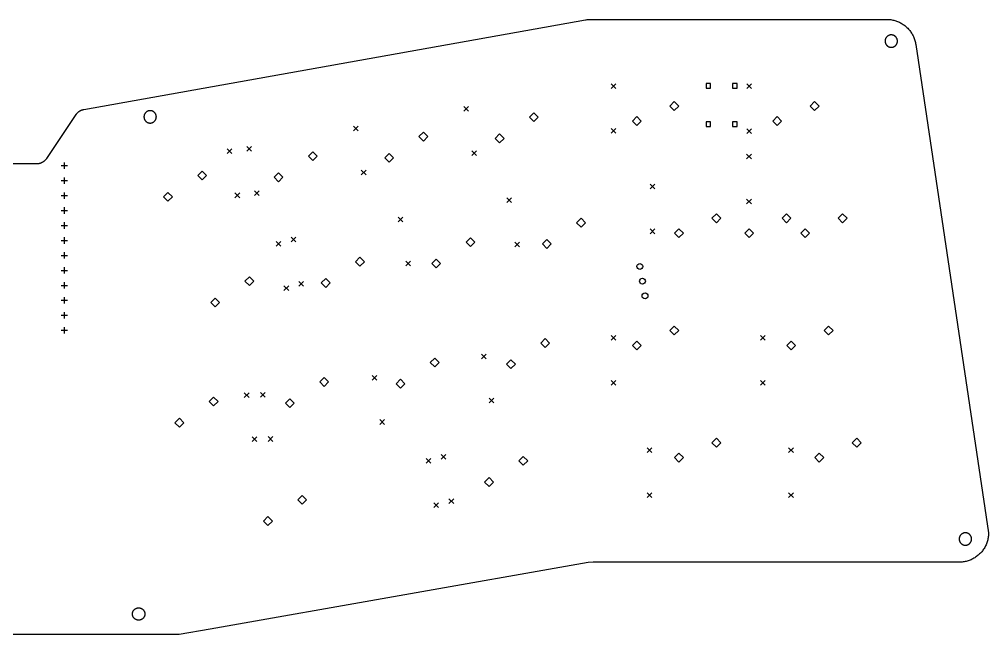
# Model space of a CAD drawing. Extents: x 52 to 383, y -191 to -68.
# Drawn here: x 219 to 383.4, y -172.4 to -67.9 of the extents above; entities that cross this region are included whole.
import ezdxf

# ---------------------------------------------------------------- set-up
doc = ezdxf.new("R2010")
doc.units = 0
doc.layers.add('BLACK', color=7, linetype='CONTINUOUS')

msp = doc.modelspace()

# ---------------------------------------------------------------- linework, layer by layer
at = {"layer": 'BLACK', "linetype": 'CONTINUOUS'}
for p, q in [((229.906, -83.2269), (315.016, -68.012)), ((315.016, -68.012), (315.161, -67.9886)), ((315.161, -67.9886), (315.306, -67.9695)), ((315.306, -67.9695), (315.451, -67.9545)), ((315.451, -67.9545), (315.597, -67.9438)), ((315.597, -67.9438), (315.743, -67.9374)), ((315.743, -67.9374), (315.889, -67.9353)), ((315.889, -67.9353), (366.14, -67.9353)), ((366.14, -67.9353), (366.313, -67.9383)), ((366.313, -67.9383), (366.486, -67.9474)), ((366.486, -67.9474), (366.659, -67.9624)), ((366.659, -67.9624), (366.832, -67.9834)), ((366.832, -67.9834), (367.003, -68.0104)), ((367.003, -68.0104), (367.173, -68.0433)), ((367.173, -68.0433), (367.342, -68.0821)), ((367.342, -68.0821), (367.51, -68.1267)), ((367.51, -68.1267), (367.676, -68.1771)), ((367.676, -68.1771), (367.84, -68.2333)), ((367.84, -68.2333), (368.002, -68.2951)), ((368.002, -68.2951), (368.162, -68.3625)), ((368.162, -68.3625), (368.32, -68.4354)), ((368.32, -68.4354), (368.474, -68.5138)), ((368.474, -68.5138), (368.626, -68.5974)), ((368.626, -68.5974), (368.775, -68.6863)), ((368.775, -68.6863), (368.921, -68.7803)), ((368.921, -68.7803), (369.064, -68.8793)), ((369.064, -68.8793), (369.203, -68.9832)), ((369.203, -68.9832), (369.338, -69.0918)), ((366.383, -70.7258), (366.353, -70.7453)), ((366.415, -70.7074), (366.383, -70.7258)), ((366.447, -70.6901), (366.415, -70.7074)), ((366.48, -70.674), (366.447, -70.6901)), ((366.513, -70.6589), (366.48, -70.674)), ((366.546, -70.645), (366.513, -70.6589)), ((366.581, -70.6324), (366.546, -70.645)), ((366.615, -70.6208), (366.581, -70.6324)), ((366.65, -70.6106), (366.615, -70.6208)), ((366.685, -70.6015), (366.65, -70.6106)), ((366.721, -70.5936), (366.685, -70.6015)), ((366.757, -70.587), (366.721, -70.5936)), ((366.793, -70.5817), (366.757, -70.587)), ((366.829, -70.5776), (366.793, -70.5817)), ((366.866, -70.5747), (366.829, -70.5776)), ((366.902, -70.5731), (366.866, -70.5747)), ((366.938, -70.5728), (366.902, -70.5731)), ((366.975, -70.5738), (366.938, -70.5728)), ((367.011, -70.576), (366.975, -70.5738)), ((367.047, -70.5795), (367.011, -70.576)), ((367.084, -70.5842), (367.047, -70.5795)), ((367.12, -70.5902), (367.084, -70.5842)), ((367.155, -70.5974), (367.12, -70.5902)), ((367.191, -70.6059), (367.155, -70.5974)), ((367.226, -70.6155), (367.191, -70.6059)), ((367.261, -70.6264), (367.226, -70.6155)), ((367.295, -70.6386), (367.261, -70.6264)), ((367.329, -70.6518), (367.295, -70.6386)), ((367.362, -70.6663), (367.329, -70.6518)), ((367.395, -70.6819), (367.362, -70.6663)), ((367.428, -70.6987), (367.395, -70.6819)), ((367.46, -70.7165), (367.428, -70.6987)), ((367.491, -70.7355), (367.46, -70.7165)), ((369.338, -69.0918), (369.469, -69.2051)), ((369.469, -69.2051), (369.597, -69.3229)), ((369.597, -69.3229), (369.72, -69.445)), ((369.72, -69.445), (369.839, -69.5713)), ((369.839, -69.5713), (369.953, -69.7017)), ((369.953, -69.7017), (370.063, -69.8359)), ((370.063, -69.8359), (370.169, -69.9739)), ((370.169, -69.9739), (370.269, -70.1155)), ((370.269, -70.1155), (370.364, -70.2604)), ((370.364, -70.2604), (370.454, -70.4086)), ((370.454, -70.4086), (370.539, -70.5598)), ((370.539, -70.5598), (370.619, -70.7139)), ((370.619, -70.7139), (370.694, -70.8706)), ((365.881, -71.5681), (365.879, -71.6046)), ((365.879, -71.6046), (365.879, -71.641)), ((365.879, -71.641), (365.881, -71.6774)), ((365.883, -71.5318), (365.881, -71.5681)), ((365.881, -71.6774), (365.883, -71.7138)), ((365.887, -71.4955), (365.883, -71.5318)), ((365.883, -71.7138), (365.887, -71.75)), ((365.892, -71.4594), (365.887, -71.4955)), ((365.887, -71.75), (365.892, -71.7861)), ((365.898, -71.4235), (365.892, -71.4594)), ((365.892, -71.7861), (365.898, -71.822)), ((365.906, -71.3879), (365.898, -71.4235)), ((365.898, -71.822), (365.906, -71.8577)), ((365.915, -71.3525), (365.906, -71.3879)), ((365.906, -71.8577), (365.915, -71.8931)), ((365.925, -71.3174), (365.915, -71.3525)), ((365.915, -71.8931), (365.925, -71.9281)), ((365.936, -71.2828), (365.925, -71.3174)), ((365.925, -71.9281), (365.936, -71.9628)), ((365.948, -71.2485), (365.936, -71.2828)), ((365.936, -71.9628), (365.948, -71.9971)), ((365.962, -71.2147), (365.948, -71.2485)), ((365.948, -71.9971), (365.962, -72.0309)), ((365.977, -71.1813), (365.962, -71.2147)), ((365.962, -72.0309), (365.977, -72.0642)), ((365.992, -71.1485), (365.977, -71.1813)), ((365.977, -72.0642), (365.992, -72.097)), ((366.01, -71.1163), (365.992, -71.1485)), ((365.992, -72.097), (366.01, -72.1293)), ((366.028, -71.0847), (366.01, -71.1163)), ((366.01, -72.1293), (366.028, -72.1609)), ((366.047, -71.0537), (366.028, -71.0847)), ((366.028, -72.1609), (366.047, -72.1918)), ((366.067, -71.0234), (366.047, -71.0537)), ((366.047, -72.1918), (366.067, -72.2221)), ((366.088, -70.9939), (366.067, -71.0234)), ((366.067, -72.2221), (366.088, -72.2517)), ((366.111, -70.9651), (366.088, -70.9939)), ((366.088, -72.2517), (366.111, -72.2805)), ((366.134, -70.9371), (366.111, -70.9651)), ((366.111, -72.2805), (366.134, -72.3085)), ((366.158, -70.9099), (366.134, -70.9371)), ((366.134, -72.3085), (366.158, -72.3357)), ((366.184, -70.8835), (366.158, -70.9099)), ((366.158, -72.3357), (366.184, -72.362)), ((366.21, -70.8581), (366.184, -70.8835)), ((366.184, -72.362), (366.21, -72.3875)), ((366.237, -70.8336), (366.21, -70.8581)), ((366.264, -70.81), (366.237, -70.8336)), ((366.293, -70.7875), (366.264, -70.81)), ((366.322, -70.7659), (366.293, -70.7875)), ((366.353, -70.7453), (366.322, -70.7659)), ((367.521, -70.7555), (367.491, -70.7355)), ((367.551, -70.7765), (367.521, -70.7555)), ((367.58, -70.7986), (367.551, -70.7765)), ((367.608, -70.8217), (367.58, -70.7986)), ((367.635, -70.8457), (367.608, -70.8217)), ((367.662, -70.8707), (367.635, -70.8457)), ((367.688, -70.8966), (367.662, -70.8707)), ((367.662, -72.3748), (367.688, -72.349)), ((367.712, -70.9234), (367.688, -70.8966)), ((367.688, -72.349), (367.712, -72.3222)), ((367.736, -70.951), (367.712, -70.9234)), ((367.712, -72.3222), (367.736, -72.2946)), ((367.759, -70.9794), (367.736, -70.951)), ((367.736, -72.2946), (367.759, -72.2662)), ((367.781, -71.0086), (367.759, -70.9794)), ((367.759, -72.2662), (367.781, -72.237)), ((367.802, -71.0385), (367.781, -71.0086)), ((367.781, -72.237), (367.802, -72.2071)), ((367.821, -71.0691), (367.802, -71.0385)), ((367.802, -72.2071), (367.821, -72.1764)), ((367.84, -71.1004), (367.821, -71.0691)), ((367.821, -72.1764), (367.84, -72.1451)), ((367.858, -71.1323), (367.84, -71.1004)), ((367.84, -72.1451), (367.858, -72.1132)), ((367.874, -71.1649), (367.858, -71.1323)), ((367.858, -72.1132), (367.874, -72.0807)), ((367.889, -71.1979), (367.874, -71.1649)), ((367.874, -72.0807), (367.889, -72.0476)), ((367.904, -71.2315), (367.889, -71.1979)), ((367.889, -72.0476), (367.904, -72.0141)), ((367.917, -71.2656), (367.904, -71.2315)), ((367.904, -72.0141), (367.917, -71.98)), ((367.928, -71.3), (367.917, -71.2656)), ((367.917, -71.98), (367.928, -71.9455)), ((367.939, -71.3349), (367.928, -71.3)), ((367.928, -71.9455), (367.939, -71.9106)), ((367.948, -71.3701), (367.939, -71.3349)), ((367.939, -71.9106), (367.948, -71.8754)), ((367.957, -71.4057), (367.948, -71.3701)), ((367.948, -71.8754), (367.957, -71.8399)), ((367.964, -71.4414), (367.957, -71.4057)), ((367.957, -71.8399), (367.964, -71.8041)), ((367.969, -71.4775), (367.964, -71.4414)), ((367.964, -71.8041), (367.969, -71.7681)), ((367.974, -71.5136), (367.969, -71.4775)), ((367.969, -71.7681), (367.974, -71.7319)), ((367.977, -71.5499), (367.974, -71.5136)), ((367.974, -71.7319), (367.977, -71.6956)), ((367.979, -71.5863), (367.977, -71.5499)), ((367.977, -71.6956), (367.979, -71.6592)), ((367.979, -71.6228), (367.979, -71.5863)), ((367.979, -71.6592), (367.979, -71.6228)), ((370.694, -70.8706), (370.762, -71.0299)), ((370.762, -71.0299), (370.826, -71.1914)), ((370.826, -71.1914), (370.883, -71.355)), ((370.883, -71.355), (370.935, -71.5206)), ((370.935, -71.5206), (370.982, -71.6878)), ((370.982, -71.6878), (371.022, -71.8566)), ((371.022, -71.8566), (371.056, -72.0266)), ((371.056, -72.0266), (371.085, -72.1977)), ((371.085, -72.1977), (383.449, -155.093)), ((366.21, -72.3875), (366.237, -72.412)), ((366.237, -72.412), (366.264, -72.4355)), ((366.264, -72.4355), (366.293, -72.4581)), ((366.293, -72.4581), (366.322, -72.4797)), ((366.322, -72.4797), (366.353, -72.5002)), ((366.353, -72.5002), (366.383, -72.5197)), ((366.383, -72.5197), (366.415, -72.5381)), ((366.415, -72.5381), (366.447, -72.5554)), ((366.447, -72.5554), (366.48, -72.5716)), ((366.48, -72.5716), (366.513, -72.5866)), ((366.513, -72.5866), (366.546, -72.6005)), ((366.546, -72.6005), (366.581, -72.6132)), ((366.581, -72.6132), (366.615, -72.6247)), ((366.615, -72.6247), (366.65, -72.635)), ((366.65, -72.635), (366.685, -72.6441)), ((366.685, -72.6441), (366.721, -72.6519)), ((366.721, -72.6519), (366.757, -72.6585)), ((366.757, -72.6585), (366.793, -72.6639)), ((366.793, -72.6639), (366.829, -72.668)), ((366.829, -72.668), (366.866, -72.6708)), ((366.866, -72.6708), (366.902, -72.6724)), ((366.902, -72.6724), (366.938, -72.6727)), ((366.938, -72.6727), (366.975, -72.6718)), ((366.975, -72.6718), (367.011, -72.6696)), ((367.011, -72.6696), (367.047, -72.6661)), ((367.047, -72.6661), (367.084, -72.6614)), ((367.084, -72.6614), (367.12, -72.6554)), ((367.12, -72.6554), (367.155, -72.6482)), ((367.155, -72.6482), (367.191, -72.6397)), ((367.191, -72.6397), (367.226, -72.63)), ((367.226, -72.63), (367.261, -72.6191)), ((367.261, -72.6191), (367.295, -72.607)), ((367.295, -72.607), (367.329, -72.5937)), ((367.329, -72.5937), (367.362, -72.5793)), ((367.362, -72.5793), (367.395, -72.5637)), ((367.395, -72.5637), (367.428, -72.5469)), ((367.428, -72.5469), (367.46, -72.5291)), ((367.46, -72.5291), (367.491, -72.5101)), ((367.491, -72.5101), (367.521, -72.4901)), ((367.521, -72.4901), (367.551, -72.469)), ((367.551, -72.469), (367.58, -72.4469)), ((367.58, -72.4469), (367.608, -72.4239)), ((367.608, -72.4239), (367.635, -72.3998)), ((367.635, -72.3998), (367.662, -72.3748)), ((319.4, -78.86), (320.2, -79.66)), ((320.2, -78.86), (319.4, -79.66)), ((336.269, -78.8411), (335.491, -78.8411)), ((335.491, -78.8411), (335.491, -79.6189)), ((336.269, -79.6189), (336.269, -78.8411)), ((340.769, -78.8411), (339.991, -78.8411)), ((339.991, -78.8411), (339.991, -79.6189)), ((340.769, -79.6189), (340.769, -78.8411)), ((342.4, -78.88), (343.2, -79.68)), ((343.2, -78.88), (342.4, -79.68)), ((335.491, -79.6189), (336.269, -79.6189)), ((339.991, -79.6189), (340.769, -79.6189)), ((330.106, -81.9), (329.356, -82.65)), ((330.856, -82.65), (330.106, -81.9)), ((353.919, -81.9), (353.169, -82.65)), ((354.669, -82.65), (353.919, -81.9)), ((228.717, -83.9214), (228.76, -83.8706)), ((228.76, -83.8706), (228.805, -83.8211)), ((228.805, -83.8211), (228.852, -83.7733)), ((228.852, -83.7733), (228.901, -83.727)), ((228.901, -83.727), (228.951, -83.6824)), ((228.951, -83.6824), (229.002, -83.6395)), ((229.002, -83.6395), (229.055, -83.5983)), ((229.055, -83.5983), (229.109, -83.5589)), ((229.109, -83.5589), (229.164, -83.5213)), ((229.164, -83.5213), (229.221, -83.4856)), ((229.221, -83.4856), (229.279, -83.4519)), ((229.279, -83.4519), (229.338, -83.4201)), ((229.338, -83.4201), (229.398, -83.3902)), ((229.398, -83.3902), (229.459, -83.3625)), ((229.459, -83.3625), (229.52, -83.3367)), ((229.52, -83.3367), (229.583, -83.3131)), ((229.583, -83.3131), (229.646, -83.2915)), ((229.646, -83.2915), (229.711, -83.2721)), ((229.711, -83.2721), (229.775, -83.2548)), ((229.775, -83.2548), (229.841, -83.2398)), ((229.841, -83.2398), (229.906, -83.2269)), ((240.322, -83.8572), (240.3, -83.8868)), ((240.344, -83.8284), (240.322, -83.8572)), ((240.367, -83.8004), (240.344, -83.8284)), ((240.392, -83.7732), (240.367, -83.8004)), ((240.417, -83.7469), (240.392, -83.7732)), ((240.443, -83.7215), (240.417, -83.7469)), ((240.47, -83.697), (240.443, -83.7215)), ((240.498, -83.6734), (240.47, -83.697)), ((240.526, -83.6508), (240.498, -83.6734)), ((240.556, -83.6292), (240.526, -83.6508)), ((240.586, -83.6087), (240.556, -83.6292)), ((240.617, -83.5892), (240.586, -83.6087)), ((240.648, -83.5708), (240.617, -83.5892)), ((240.68, -83.5535), (240.648, -83.5708)), ((240.713, -83.5373), (240.68, -83.5535)), ((240.746, -83.5223), (240.713, -83.5373)), ((240.78, -83.5084), (240.746, -83.5223)), ((240.814, -83.4957), (240.78, -83.5084)), ((240.848, -83.4842), (240.814, -83.4957)), ((240.883, -83.4739), (240.848, -83.4842)), ((240.919, -83.4648), (240.883, -83.4739)), ((240.954, -83.457), (240.919, -83.4648)), ((240.99, -83.4504), (240.954, -83.457)), ((241.026, -83.445), (240.99, -83.4504)), ((241.062, -83.4409), (241.026, -83.445)), ((241.099, -83.4381), (241.062, -83.4409)), ((241.135, -83.4365), (241.099, -83.4381)), ((241.172, -83.4362), (241.135, -83.4365)), ((241.208, -83.4371), (241.172, -83.4362)), ((241.244, -83.4393), (241.208, -83.4371)), ((241.281, -83.4428), (241.244, -83.4393)), ((241.317, -83.4475), (241.281, -83.4428)), ((241.353, -83.4535), (241.317, -83.4475)), ((241.388, -83.4608), (241.353, -83.4535)), ((241.424, -83.4692), (241.388, -83.4608)), ((241.459, -83.4789), (241.424, -83.4692)), ((241.494, -83.4898), (241.459, -83.4789)), ((241.528, -83.5019), (241.494, -83.4898)), ((241.562, -83.5152), (241.528, -83.5019)), ((241.596, -83.5297), (241.562, -83.5152)), ((241.629, -83.5453), (241.596, -83.5297)), ((241.661, -83.562), (241.629, -83.5453)), ((241.693, -83.5799), (241.661, -83.562)), ((241.724, -83.5988), (241.693, -83.5799)), ((241.754, -83.6188), (241.724, -83.5988)), ((241.784, -83.6399), (241.754, -83.6188)), ((241.813, -83.662), (241.784, -83.6399)), ((241.841, -83.6851), (241.813, -83.662)), ((241.869, -83.7091), (241.841, -83.6851)), ((241.895, -83.7341), (241.869, -83.7091)), ((241.921, -83.76), (241.895, -83.7341)), ((241.946, -83.7867), (241.921, -83.76)), ((241.969, -83.8143), (241.946, -83.7867)), ((241.992, -83.8427), (241.969, -83.8143)), ((242.014, -83.8719), (241.992, -83.8427)), ((242.035, -83.9018), (242.014, -83.8719)), ((294.411, -82.7305), (295.211, -83.5305)), ((295.211, -82.7305), (294.411, -83.5305)), ((306.283, -83.7787), (305.533, -84.5287)), ((307.033, -84.5287), (306.283, -83.7787)), ((329.356, -82.65), (330.106, -83.4)), ((330.106, -83.4), (330.856, -82.65)), ((353.169, -82.65), (353.919, -83.4)), ((353.919, -83.4), (354.669, -82.65)), ((223.604, -91.5345), (228.597, -84.0825)), ((228.597, -84.0825), (228.635, -84.0275)), ((228.635, -84.0275), (228.675, -83.9738)), ((228.675, -83.9738), (228.717, -83.9214)), ((240.114, -84.4315), (240.113, -84.4679)), ((240.113, -84.4679), (240.113, -84.5044)), ((240.113, -84.5044), (240.114, -84.5408)), ((240.116, -84.3951), (240.114, -84.4315)), ((240.114, -84.5408), (240.116, -84.5772)), ((240.12, -84.3589), (240.116, -84.3951)), ((240.116, -84.5772), (240.12, -84.6134)), ((240.125, -84.3228), (240.12, -84.3589)), ((240.12, -84.6134), (240.125, -84.6495)), ((240.131, -84.2869), (240.125, -84.3228)), ((240.125, -84.6495), (240.131, -84.6854)), ((240.139, -84.2512), (240.131, -84.2869)), ((240.131, -84.6854), (240.139, -84.7211)), ((240.148, -84.2158), (240.139, -84.2512)), ((240.139, -84.7211), (240.148, -84.7564)), ((240.158, -84.1808), (240.148, -84.2158)), ((240.148, -84.7564), (240.158, -84.7915)), ((240.169, -84.1461), (240.158, -84.1808)), ((240.158, -84.7915), (240.169, -84.8262)), ((240.181, -84.1118), (240.169, -84.1461)), ((240.169, -84.8262), (240.181, -84.8604)), ((240.195, -84.078), (240.181, -84.1118)), ((240.181, -84.8604), (240.195, -84.8943)), ((240.21, -84.0447), (240.195, -84.078)), ((240.195, -84.8943), (240.21, -84.9276)), ((240.226, -84.0119), (240.21, -84.0447)), ((240.21, -84.9276), (240.226, -84.9604)), ((240.243, -83.9797), (240.226, -84.0119)), ((240.226, -84.9604), (240.243, -84.9926)), ((240.261, -83.948), (240.243, -83.9797)), ((240.243, -84.9926), (240.261, -85.0242)), ((240.28, -83.9171), (240.261, -83.948)), ((240.261, -85.0242), (240.28, -85.0552)), ((240.3, -83.8868), (240.28, -83.9171)), ((240.28, -85.0552), (240.3, -85.0855)), ((240.3, -85.0855), (240.322, -85.1151)), ((240.322, -85.1151), (240.344, -85.1439)), ((240.344, -85.1439), (240.367, -85.1719)), ((240.367, -85.1719), (240.392, -85.199)), ((240.392, -85.199), (240.417, -85.2254)), ((240.417, -85.2254), (240.443, -85.2508)), ((240.443, -85.2508), (240.47, -85.2753)), ((240.47, -85.2753), (240.498, -85.2989)), ((240.498, -85.2989), (240.526, -85.3215)), ((240.526, -85.3215), (240.556, -85.343)), ((240.556, -85.343), (240.586, -85.3636)), ((240.586, -85.3636), (240.617, -85.3831)), ((240.617, -85.3831), (240.648, -85.4015)), ((240.648, -85.4015), (240.68, -85.4188)), ((240.68, -85.4188), (240.713, -85.435)), ((240.713, -85.435), (240.746, -85.45)), ((240.746, -85.45), (240.78, -85.4639)), ((240.78, -85.4639), (240.814, -85.4766)), ((240.814, -85.4766), (240.848, -85.4881)), ((240.848, -85.4881), (240.883, -85.4984)), ((240.883, -85.4984), (240.919, -85.5074)), ((240.919, -85.5074), (240.954, -85.5153)), ((240.954, -85.5153), (240.99, -85.5219)), ((240.99, -85.5219), (241.026, -85.5273)), ((241.026, -85.5273), (241.062, -85.5314)), ((241.281, -85.5295), (241.317, -85.5247)), ((241.317, -85.5247), (241.353, -85.5188)), ((241.353, -85.5188), (241.388, -85.5115)), ((241.388, -85.5115), (241.424, -85.5031)), ((241.424, -85.5031), (241.459, -85.4934)), ((241.459, -85.4934), (241.494, -85.4825)), ((241.494, -85.4825), (241.528, -85.4704)), ((241.528, -85.4704), (241.562, -85.4571)), ((241.562, -85.4571), (241.596, -85.4426)), ((241.596, -85.4426), (241.629, -85.427)), ((241.629, -85.427), (241.661, -85.4103)), ((241.661, -85.4103), (241.693, -85.3924)), ((241.693, -85.3924), (241.724, -85.3735)), ((241.724, -85.3735), (241.754, -85.3534)), ((241.754, -85.3534), (241.784, -85.3324)), ((241.784, -85.3324), (241.813, -85.3103)), ((241.813, -85.3103), (241.841, -85.2872)), ((241.841, -85.2872), (241.869, -85.2632)), ((241.869, -85.2632), (241.895, -85.2382)), ((241.895, -85.2382), (241.921, -85.2123)), ((241.921, -85.2123), (241.946, -85.1856)), ((241.946, -85.1856), (241.969, -85.158)), ((241.969, -85.158), (241.992, -85.1295)), ((241.992, -85.1295), (242.014, -85.1004)), ((242.014, -85.1004), (242.035, -85.0704)), ((242.055, -83.9325), (242.035, -83.9018)), ((242.035, -85.0704), (242.055, -85.0398)), ((242.073, -83.9638), (242.055, -83.9325)), ((242.055, -85.0398), (242.073, -85.0085)), ((242.091, -83.9957), (242.073, -83.9638)), ((242.073, -85.0085), (242.091, -84.9766)), ((242.107, -84.0282), (242.091, -83.9957)), ((242.091, -84.9766), (242.107, -84.9441)), ((242.123, -84.0613), (242.107, -84.0282)), ((242.107, -84.9441), (242.123, -84.911)), ((242.137, -84.0949), (242.123, -84.0613)), ((242.123, -84.911), (242.137, -84.8774)), ((242.15, -84.1289), (242.137, -84.0949)), ((242.137, -84.8774), (242.15, -84.8434)), ((242.162, -84.1634), (242.15, -84.1289)), ((242.15, -84.8434), (242.162, -84.8089)), ((242.172, -84.1983), (242.162, -84.1634)), ((242.162, -84.8089), (242.172, -84.774)), ((242.182, -84.2335), (242.172, -84.1983)), ((242.172, -84.774), (242.182, -84.7388)), ((242.19, -84.269), (242.182, -84.2335)), ((242.182, -84.7388), (242.19, -84.7033)), ((242.197, -84.3048), (242.19, -84.269)), ((242.19, -84.7033), (242.197, -84.6675)), ((242.202, -84.3408), (242.197, -84.3048)), ((242.197, -84.6675), (242.202, -84.6315)), ((242.207, -84.377), (242.202, -84.3408)), ((242.202, -84.6315), (242.207, -84.5953)), ((242.21, -84.4133), (242.207, -84.377)), ((242.207, -84.5953), (242.21, -84.559)), ((242.212, -84.4497), (242.21, -84.4133)), ((242.21, -84.559), (242.212, -84.5226)), ((242.212, -84.4861), (242.212, -84.4497)), ((242.212, -84.5226), (242.212, -84.4861)), ((305.533, -84.5287), (306.283, -85.2787)), ((306.283, -85.2787), (307.033, -84.5287)), ((323.756, -84.44), (323.006, -85.19)), ((323.006, -85.19), (323.756, -85.94)), ((324.506, -85.19), (323.756, -84.44)), ((323.756, -85.94), (324.506, -85.19)), ((336.269, -85.3411), (335.491, -85.3411)), ((335.491, -85.3411), (335.491, -86.1189)), ((336.269, -86.1189), (336.269, -85.3411)), ((340.769, -85.3411), (339.991, -85.3411)), ((339.991, -85.3411), (339.991, -86.1189)), ((340.769, -86.1189), (340.769, -85.3411)), ((347.569, -84.44), (346.819, -85.19)), ((346.819, -85.19), (347.569, -85.94)), ((348.319, -85.19), (347.569, -84.44)), ((347.569, -85.94), (348.319, -85.19)), ((241.062, -85.5314), (241.099, -85.5342)), ((241.099, -85.5342), (241.135, -85.5358)), ((241.135, -85.5358), (241.172, -85.5361)), ((241.172, -85.5361), (241.208, -85.5352)), ((241.208, -85.5352), (241.244, -85.5329)), ((241.244, -85.5329), (241.281, -85.5295)), ((275.668, -86.0379), (276.468, -86.8379)), ((276.468, -86.0379), (275.668, -86.8379)), ((287.522, -87.0867), (286.772, -87.8367)), ((288.272, -87.8367), (287.522, -87.0867)), ((319.4, -86.48), (320.2, -87.28)), ((320.2, -86.48), (319.4, -87.28)), ((335.491, -86.1189), (336.269, -86.1189)), ((339.991, -86.1189), (340.769, -86.1189)), ((342.4, -86.5), (343.2, -87.3)), ((343.2, -86.5), (342.4, -87.3)), ((286.772, -87.8367), (287.522, -88.5867)), ((287.522, -88.5867), (288.272, -87.8367)), ((300.471, -87.3828), (299.721, -88.1328)), ((299.721, -88.1328), (300.471, -88.8828)), ((301.221, -88.1328), (300.471, -87.3828)), ((300.471, -88.8828), (301.221, -88.1328)), ((254.23, -89.9), (255.03, -90.7)), ((255.03, -89.9), (254.23, -90.7)), ((257.54, -89.53), (258.34, -90.33)), ((258.34, -89.53), (257.54, -90.33)), ((268.762, -90.3947), (268.012, -91.1447)), ((269.512, -91.1447), (268.762, -90.3947)), ((295.735, -90.2347), (296.535, -91.0347)), ((296.535, -90.2347), (295.735, -91.0347)), ((222.972, -92.1357), (223.03, -92.0999)), ((223.03, -92.0999), (223.086, -92.0622)), ((223.086, -92.0622), (223.141, -92.0226)), ((223.141, -92.0226), (223.194, -91.9812)), ((223.194, -91.9812), (223.246, -91.938)), ((223.246, -91.938), (223.297, -91.893)), ((223.297, -91.893), (223.346, -91.8464)), ((223.346, -91.8464), (223.393, -91.7982)), ((223.393, -91.7982), (223.439, -91.7483)), ((223.439, -91.7483), (223.483, -91.697)), ((223.483, -91.697), (223.525, -91.6442)), ((223.525, -91.6442), (223.565, -91.59)), ((223.565, -91.59), (223.604, -91.5345)), ((268.012, -91.1447), (268.762, -91.8947)), ((268.762, -91.8947), (269.512, -91.1447)), ((281.71, -90.6908), (280.96, -91.4408)), ((280.96, -91.4408), (281.71, -92.1908)), ((282.46, -91.4408), (281.71, -90.6908)), ((281.71, -92.1908), (282.46, -91.4408)), ((342.39, -90.83), (343.19, -91.63)), ((343.19, -90.83), (342.39, -91.63)), ((215.998, -92.4213), (221.942, -92.4213)), ((221.942, -92.4213), (222.01, -92.4201)), ((222.01, -92.4201), (222.077, -92.4167)), ((222.077, -92.4167), (222.145, -92.411)), ((222.145, -92.411), (222.212, -92.403)), ((222.212, -92.403), (222.279, -92.3927)), ((222.279, -92.3927), (222.345, -92.3802)), ((222.345, -92.3802), (222.411, -92.3655)), ((222.411, -92.3655), (222.477, -92.3485)), ((222.477, -92.3485), (222.542, -92.3294)), ((222.542, -92.3294), (222.606, -92.308)), ((222.606, -92.308), (222.669, -92.2845)), ((222.669, -92.2845), (222.732, -92.2589)), ((222.732, -92.2589), (222.793, -92.2312)), ((222.793, -92.2312), (222.854, -92.2014)), ((222.854, -92.2014), (222.914, -92.1695)), ((222.914, -92.1695), (222.972, -92.1357)), ((226.044, -92.7707), (227.136, -92.7707)), ((226.59, -92.2246), (226.59, -93.3168)), ((250.001, -93.7027), (249.251, -94.4527)), ((250.751, -94.4527), (250.001, -93.7027)), ((276.992, -93.5421), (277.792, -94.3421)), ((277.792, -93.5421), (276.992, -94.3421)), ((226.044, -95.3107), (227.136, -95.3107)), ((226.59, -94.7646), (226.59, -95.8568)), ((249.251, -94.4527), (250.001, -95.2027)), ((250.001, -95.2027), (250.751, -94.4527)), ((262.949, -93.9988), (262.199, -94.7488)), ((262.199, -94.7488), (262.949, -95.4988)), ((263.699, -94.7488), (262.949, -93.9988)), ((262.949, -95.4988), (263.699, -94.7488)), ((258.863, -97.0342), (259.663, -97.8342)), ((259.663, -97.0342), (258.863, -97.8342)), ((326, -95.9), (326.8, -96.7)), ((326.8, -95.9), (326, -96.7)), ((226.044, -97.8507), (227.136, -97.8507)), ((226.59, -97.3046), (226.59, -98.3968)), ((244.189, -97.3068), (243.439, -98.0568)), ((243.439, -98.0568), (244.189, -98.8068)), ((244.939, -98.0568), (244.189, -97.3068)), ((244.189, -98.8068), (244.939, -98.0568)), ((255.553, -97.4042), (256.353, -98.2042)), ((256.353, -97.4042), (255.553, -98.2042)), ((301.71, -98.24), (302.51, -99.04)), ((302.51, -98.24), (301.71, -99.04)), ((342.39, -98.45), (343.19, -99.25)), ((343.19, -98.45), (342.39, -99.25)), ((226.59, -99.8446), (226.59, -100.937)), ((226.044, -100.391), (227.136, -100.391)), ((283.24, -101.5), (284.04, -102.3)), ((284.04, -101.5), (283.24, -102.3)), ((314.281, -101.712), (313.531, -102.462)), ((315.031, -102.462), (314.281, -101.712)), ((337.25, -100.95), (336.5, -101.7)), ((336.5, -101.7), (337.25, -102.45)), ((338, -101.7), (337.25, -100.95)), ((337.25, -102.45), (338, -101.7)), ((349.156, -100.95), (348.406, -101.7)), ((348.406, -101.7), (349.156, -102.45)), ((349.906, -101.7), (349.156, -100.95)), ((349.156, -102.45), (349.906, -101.7)), ((358.681, -100.95), (357.931, -101.7)), ((357.931, -101.7), (358.681, -102.45)), ((359.431, -101.7), (358.681, -100.95)), ((358.681, -102.45), (359.431, -101.7)), ((226.044, -102.931), (227.136, -102.931)), ((226.59, -102.385), (226.59, -103.477)), ((313.531, -102.462), (314.281, -103.212)), ((314.281, -103.212), (315.031, -102.462)), ((326, -103.52), (326.8, -104.32)), ((326.8, -103.52), (326, -104.32)), ((330.9, -103.49), (330.15, -104.24)), ((331.65, -104.24), (330.9, -103.49)), ((342.806, -103.49), (342.056, -104.24)), ((343.556, -104.24), (342.806, -103.49)), ((352.331, -103.49), (351.581, -104.24)), ((353.081, -104.24), (352.331, -103.49)), ((226.59, -104.925), (226.59, -106.017)), ((265.08, -104.93), (265.88, -105.73)), ((265.88, -104.93), (265.08, -105.73)), ((295.521, -105.02), (294.771, -105.77)), ((296.271, -105.77), (295.521, -105.02)), ((330.15, -104.24), (330.9, -104.99)), ((330.9, -104.99), (331.65, -104.24)), ((342.056, -104.24), (342.806, -104.99)), ((342.806, -104.99), (343.556, -104.24)), ((351.581, -104.24), (352.331, -104.99)), ((352.331, -104.99), (353.081, -104.24)), ((226.044, -105.471), (227.136, -105.471)), ((262.55, -105.65), (263.35, -106.45)), ((263.35, -105.65), (262.55, -106.45)), ((294.771, -105.77), (295.521, -106.52)), ((295.521, -106.52), (296.271, -105.77)), ((303.033, -105.744), (303.833, -106.544)), ((303.833, -105.744), (303.033, -106.544)), ((308.469, -105.316), (307.719, -106.066)), ((307.719, -106.066), (308.469, -106.816)), ((309.219, -106.066), (308.469, -105.316)), ((308.469, -106.816), (309.219, -106.066)), ((226.044, -108.011), (227.136, -108.011)), ((226.59, -107.465), (226.59, -108.557)), ((276.76, -108.328), (276.01, -109.078)), ((277.51, -109.078), (276.76, -108.328)), ((226.59, -110.005), (226.59, -111.097)), ((276.01, -109.078), (276.76, -109.828)), ((276.76, -109.828), (277.51, -109.078)), ((284.563, -109.004), (285.363, -109.804)), ((285.363, -109.004), (284.563, -109.804)), ((289.708, -108.624), (288.958, -109.374)), ((288.958, -109.374), (289.708, -110.124)), ((290.458, -109.374), (289.708, -108.624)), ((289.708, -110.124), (290.458, -109.374)), ((226.044, -110.551), (227.136, -110.551)), ((257.999, -111.636), (257.249, -112.386)), ((258.749, -112.386), (257.999, -111.636)), ((226.044, -113.091), (227.136, -113.091)), ((226.59, -112.545), (226.59, -113.637)), ((257.249, -112.386), (257.999, -113.136)), ((257.999, -113.136), (258.749, -112.386)), ((263.873, -113.154), (264.673, -113.954)), ((264.673, -113.154), (263.873, -113.954)), ((266.403, -112.434), (267.203, -113.234)), ((267.203, -112.434), (266.403, -113.234)), ((270.947, -111.932), (270.197, -112.682)), ((270.197, -112.682), (270.947, -113.432)), ((271.697, -112.682), (270.947, -111.932)), ((270.947, -113.432), (271.697, -112.682)), ((226.59, -115.085), (226.59, -116.177)), ((226.044, -115.631), (227.136, -115.631)), ((252.187, -115.24), (251.437, -115.99)), ((251.437, -115.99), (252.187, -116.74)), ((252.937, -115.99), (252.187, -115.24)), ((252.187, -116.74), (252.937, -115.99)), ((226.044, -118.171), (227.136, -118.171)), ((226.59, -117.625), (226.59, -118.717)), ((330.106, -120), (329.356, -120.75)), ((330.856, -120.75), (330.106, -120)), ((356.3, -120), (355.55, -120.75)), ((357.05, -120.75), (356.3, -120)), ((226.044, -120.711), (227.136, -120.711)), ((226.59, -120.165), (226.59, -121.257)), ((319.38, -121.62), (320.18, -122.42)), ((320.18, -121.62), (319.38, -122.42)), ((329.356, -120.75), (330.106, -121.5)), ((330.106, -121.5), (330.856, -120.75)), ((344.72, -121.62), (345.52, -122.42)), ((345.52, -121.62), (344.72, -122.42)), ((355.55, -120.75), (356.3, -121.5)), ((356.3, -121.5), (357.05, -120.75)), ((308.209, -122.127), (307.459, -122.877)), ((307.459, -122.877), (308.209, -123.627)), ((308.959, -122.877), (308.209, -122.127)), ((308.209, -123.627), (308.959, -122.877)), ((323.756, -122.54), (323.006, -123.29)), ((323.006, -123.29), (323.756, -124.04)), ((324.506, -123.29), (323.756, -122.54)), ((323.756, -124.04), (324.506, -123.29)), ((349.95, -122.54), (349.2, -123.29)), ((349.2, -123.29), (349.95, -124.04)), ((350.7, -123.29), (349.95, -122.54)), ((349.95, -124.04), (350.7, -123.29)), ((297.368, -124.758), (298.168, -125.558)), ((298.168, -124.758), (297.368, -125.558)), ((289.448, -125.435), (288.698, -126.185)), ((288.698, -126.185), (289.448, -126.935)), ((290.198, -126.185), (289.448, -125.435)), ((289.448, -126.935), (290.198, -126.185)), ((302.396, -125.731), (301.646, -126.481)), ((301.646, -126.481), (302.396, -127.231)), ((303.146, -126.481), (302.396, -125.731)), ((302.396, -127.231), (303.146, -126.481)), ((270.688, -128.743), (269.938, -129.493)), ((269.938, -129.493), (270.688, -130.243)), ((271.438, -129.493), (270.688, -128.743)), ((270.688, -130.243), (271.438, -129.493)), ((278.818, -128.388), (279.618, -129.188)), ((279.618, -128.388), (278.818, -129.188)), ((283.636, -129.039), (282.886, -129.789)), ((282.886, -129.789), (283.636, -130.539)), ((284.386, -129.789), (283.636, -129.039)), ((283.636, -130.539), (284.386, -129.789)), ((319.38, -129.24), (320.18, -130.04)), ((320.18, -129.24), (319.38, -130.04)), ((344.72, -129.24), (345.52, -130.04)), ((345.52, -129.24), (344.72, -130.04)), ((257.138, -131.318), (257.938, -132.118)), ((257.938, -131.318), (257.138, -132.118)), ((259.878, -131.268), (260.678, -132.068)), ((260.678, -131.268), (259.878, -132.068)), ((251.927, -132.051), (251.177, -132.801)), ((251.177, -132.801), (251.927, -133.551)), ((252.677, -132.801), (251.927, -132.051)), ((251.927, -133.551), (252.677, -132.801)), ((264.875, -132.347), (264.125, -133.097)), ((264.125, -133.097), (264.875, -133.847)), ((265.625, -133.097), (264.875, -132.347)), ((264.875, -133.847), (265.625, -133.097)), ((298.692, -132.262), (299.492, -133.062)), ((299.492, -132.262), (298.692, -133.062)), ((246.115, -135.655), (245.365, -136.405)), ((245.365, -136.405), (246.115, -137.155)), ((246.865, -136.405), (246.115, -135.655)), ((246.115, -137.155), (246.865, -136.405)), ((280.142, -135.892), (280.942, -136.692)), ((280.942, -135.892), (280.142, -136.692)), ((258.462, -138.822), (259.262, -139.622)), ((259.262, -138.822), (258.462, -139.622)), ((261.202, -138.772), (262.002, -139.572)), ((262.002, -138.772), (261.202, -139.572)), ((337.25, -139.05), (336.5, -139.8)), ((336.5, -139.8), (337.25, -140.55)), ((338, -139.8), (337.25, -139.05)), ((337.25, -140.55), (338, -139.8)), ((361.063, -139.05), (360.313, -139.8)), ((360.313, -139.8), (361.063, -140.55)), ((361.813, -139.8), (361.063, -139.05)), ((361.063, -140.55), (361.813, -139.8)), ((325.5, -140.67), (326.3, -141.47)), ((326.3, -140.67), (325.5, -141.47)), ((349.51, -140.67), (350.31, -141.47)), ((350.31, -140.67), (349.51, -141.47)), ((287.975, -142.5), (288.775, -143.3)), ((288.775, -142.5), (287.975, -143.3)), ((290.55, -141.825), (291.35, -142.625)), ((291.35, -141.825), (290.55, -142.625)), ((304.482, -142.128), (303.732, -142.878)), ((303.732, -142.878), (304.482, -143.628)), ((305.232, -142.878), (304.482, -142.128)), ((304.482, -143.628), (305.232, -142.878)), ((330.9, -141.59), (330.15, -142.34)), ((330.15, -142.34), (330.9, -143.09)), ((331.65, -142.34), (330.9, -141.59)), ((330.9, -143.09), (331.65, -142.34)), ((354.713, -141.59), (353.963, -142.34)), ((353.963, -142.34), (354.713, -143.09)), ((355.463, -142.34), (354.713, -141.59)), ((354.713, -143.09), (355.463, -142.34)), ((298.669, -145.732), (297.919, -146.482)), ((299.419, -146.482), (298.669, -145.732)), ((297.919, -146.482), (298.669, -147.232)), ((298.669, -147.232), (299.419, -146.482)), ((266.96, -148.744), (266.21, -149.494)), ((266.21, -149.494), (266.96, -150.244)), ((267.71, -149.494), (266.96, -148.744)), ((266.96, -150.244), (267.71, -149.494)), ((291.873, -149.329), (292.673, -150.129)), ((292.673, -149.329), (291.873, -150.129)), ((325.5, -148.29), (326.3, -149.09)), ((326.3, -148.29), (325.5, -149.09)), ((349.51, -148.29), (350.31, -149.09)), ((350.31, -148.29), (349.51, -149.09)), ((289.298, -150.004), (290.098, -150.804)), ((290.098, -150.004), (289.298, -150.804)), ((261.148, -152.348), (260.398, -153.098)), ((261.898, -153.098), (261.148, -152.348)), ((260.398, -153.098), (261.148, -153.848)), ((261.148, -153.848), (261.898, -153.098)), ((378.461, -156.099), (378.46, -156.136)), ((378.46, -156.136), (378.46, -156.172)), ((378.46, -156.172), (378.461, -156.209)), ((378.464, -156.063), (378.461, -156.099)), ((378.461, -156.209), (378.464, -156.245)), ((378.468, -156.027), (378.464, -156.063)), ((378.464, -156.245), (378.468, -156.281)), ((378.473, -155.991), (378.468, -156.027)), ((378.479, -155.955), (378.473, -155.991)), ((378.486, -155.919), (378.479, -155.955)), ((378.495, -155.884), (378.486, -155.919)), ((378.505, -155.849), (378.495, -155.884)), ((378.516, -155.814), (378.505, -155.849)), ((378.529, -155.78), (378.516, -155.814)), ((378.542, -155.746), (378.529, -155.78)), ((378.557, -155.712), (378.542, -155.746)), ((378.573, -155.68), (378.557, -155.712)), ((378.59, -155.647), (378.573, -155.68)), ((378.608, -155.616), (378.59, -155.647)), ((378.627, -155.585), (378.608, -155.616)), ((378.648, -155.555), (378.627, -155.585)), ((378.669, -155.525), (378.648, -155.555)), ((378.691, -155.496), (378.669, -155.525)), ((378.715, -155.468), (378.691, -155.496)), ((378.739, -155.441), (378.715, -155.468)), ((378.764, -155.415), (378.739, -155.441)), ((378.79, -155.389), (378.764, -155.415)), ((378.817, -155.365), (378.79, -155.389)), ((378.845, -155.341), (378.817, -155.365)), ((378.874, -155.319), (378.845, -155.341)), ((378.903, -155.297), (378.874, -155.319)), ((378.933, -155.276), (378.903, -155.297)), ((378.964, -155.257), (378.933, -155.276)), ((378.995, -155.239), (378.964, -155.257)), ((379.027, -155.221), (378.995, -155.239)), ((379.06, -155.205), (379.027, -155.221)), ((379.093, -155.19), (379.06, -155.205)), ((379.127, -155.176), (379.093, -155.19)), ((379.161, -155.163), (379.127, -155.176)), ((379.196, -155.152), (379.161, -155.163)), ((379.231, -155.142), (379.196, -155.152)), ((379.266, -155.133), (379.231, -155.142)), ((379.302, -155.125), (379.266, -155.133)), ((379.337, -155.118), (379.302, -155.125)), ((379.374, -155.113), (379.337, -155.118)), ((379.41, -155.109), (379.374, -155.113)), ((379.446, -155.106), (379.41, -155.109)), ((379.482, -155.104), (379.446, -155.106)), ((379.519, -155.104), (379.482, -155.104)), ((379.555, -155.105), (379.519, -155.104)), ((379.592, -155.107), (379.555, -155.105)), ((379.628, -155.111), (379.592, -155.107)), ((379.664, -155.115), (379.628, -155.111)), ((379.7, -155.121), (379.664, -155.115)), ((379.736, -155.129), (379.7, -155.121)), ((379.771, -155.137), (379.736, -155.129)), ((379.806, -155.147), (379.771, -155.137)), ((379.841, -155.158), (379.806, -155.147)), ((379.876, -155.17), (379.841, -155.158)), ((379.91, -155.183), (379.876, -155.17)), ((379.943, -155.197), (379.91, -155.183)), ((379.976, -155.213), (379.943, -155.197)), ((380.008, -155.23), (379.976, -155.213)), ((380.04, -155.248), (380.008, -155.23)), ((380.071, -155.267), (380.04, -155.248)), ((380.102, -155.287), (380.071, -155.267)), ((380.131, -155.308), (380.102, -155.287)), ((380.16, -155.33), (380.131, -155.308)), ((380.189, -155.353), (380.16, -155.33)), ((380.216, -155.377), (380.189, -155.353)), ((380.243, -155.402), (380.216, -155.377)), ((380.268, -155.428), (380.243, -155.402)), ((380.293, -155.454), (380.268, -155.428)), ((380.317, -155.482), (380.293, -155.454)), ((380.34, -155.51), (380.317, -155.482)), ((380.361, -155.54), (380.34, -155.51)), ((380.382, -155.57), (380.361, -155.54)), ((380.402, -155.6), (380.382, -155.57)), ((380.421, -155.632), (380.402, -155.6)), ((380.438, -155.663), (380.421, -155.632)), ((380.455, -155.696), (380.438, -155.663)), ((380.47, -155.729), (380.455, -155.696)), ((380.484, -155.763), (380.47, -155.729)), ((380.497, -155.797), (380.484, -155.763)), ((380.509, -155.831), (380.497, -155.797)), ((380.52, -155.866), (380.509, -155.831)), ((380.529, -155.901), (380.52, -155.866)), ((380.537, -155.937), (380.529, -155.901)), ((380.544, -155.973), (380.537, -155.937)), ((380.55, -156.009), (380.544, -155.973)), ((380.554, -156.045), (380.55, -156.009)), ((380.557, -156.081), (380.554, -156.045)), ((380.554, -156.263), (380.557, -156.227)), ((380.559, -156.117), (380.557, -156.081)), ((380.557, -156.227), (380.559, -156.19)), ((380.56, -156.154), (380.559, -156.117)), ((380.559, -156.19), (380.56, -156.154)), ((383.34, -156.133), (383.301, -156.303)), ((383.373, -155.962), (383.34, -156.133)), ((383.401, -155.789), (383.373, -155.962)), ((383.422, -155.616), (383.401, -155.789)), ((383.437, -155.442), (383.422, -155.616)), ((383.446, -155.268), (383.437, -155.442)), ((383.449, -155.093), (383.446, -155.268)), ((378.468, -156.281), (378.473, -156.317)), ((378.473, -156.317), (378.479, -156.353)), ((378.479, -156.353), (378.486, -156.389)), ((378.486, -156.389), (378.495, -156.424)), ((378.495, -156.424), (378.505, -156.459)), ((378.505, -156.459), (378.516, -156.494)), ((378.516, -156.494), (378.529, -156.528)), ((378.529, -156.528), (378.542, -156.562)), ((378.542, -156.562), (378.557, -156.595)), ((378.557, -156.595), (378.573, -156.628)), ((378.573, -156.628), (378.59, -156.66)), ((378.59, -156.66), (378.608, -156.692)), ((378.608, -156.692), (378.627, -156.723)), ((378.627, -156.723), (378.648, -156.753)), ((378.648, -156.753), (378.669, -156.783)), ((378.669, -156.783), (378.691, -156.812)), ((378.691, -156.812), (378.715, -156.84)), ((378.715, -156.84), (378.739, -156.867)), ((378.739, -156.867), (378.764, -156.893)), ((378.764, -156.893), (378.79, -156.919)), ((378.79, -156.919), (378.817, -156.943)), ((378.817, -156.943), (378.845, -156.967)), ((378.845, -156.967), (378.874, -156.989)), ((378.874, -156.989), (378.903, -157.011)), ((378.903, -157.011), (378.933, -157.031)), ((378.933, -157.031), (378.964, -157.051)), ((378.964, -157.051), (378.995, -157.069)), ((378.995, -157.069), (379.027, -157.087)), ((379.027, -157.087), (379.06, -157.103)), ((379.06, -157.103), (379.093, -157.118)), ((379.093, -157.118), (379.127, -157.132)), ((379.127, -157.132), (379.161, -157.144)), ((379.161, -157.144), (379.196, -157.156)), ((379.196, -157.156), (379.231, -157.166)), ((379.231, -157.166), (379.266, -157.175)), ((379.266, -157.175), (379.302, -157.183)), ((379.302, -157.183), (379.337, -157.19)), ((379.337, -157.19), (379.374, -157.195)), ((379.374, -157.195), (379.41, -157.199)), ((379.41, -157.199), (379.446, -157.202)), ((379.446, -157.202), (379.482, -157.204)), ((379.482, -157.204), (379.519, -157.204)), ((379.519, -157.204), (379.555, -157.203)), ((379.555, -157.203), (379.592, -157.201)), ((379.592, -157.201), (379.628, -157.197)), ((379.628, -157.197), (379.664, -157.192)), ((379.664, -157.192), (379.7, -157.187)), ((379.7, -157.187), (379.736, -157.179)), ((379.736, -157.179), (379.771, -157.171)), ((379.771, -157.171), (379.806, -157.161)), ((379.806, -157.161), (379.841, -157.15)), ((379.841, -157.15), (379.876, -157.138)), ((379.876, -157.138), (379.91, -157.125)), ((379.91, -157.125), (379.943, -157.11)), ((379.943, -157.11), (379.976, -157.095)), ((379.976, -157.095), (380.008, -157.078)), ((380.008, -157.078), (380.04, -157.06)), ((380.04, -157.06), (380.071, -157.041)), ((380.071, -157.041), (380.102, -157.021)), ((380.102, -157.021), (380.131, -157)), ((380.131, -157), (380.16, -156.978)), ((380.16, -156.978), (380.189, -156.955)), ((380.189, -156.955), (380.216, -156.931)), ((380.216, -156.931), (380.243, -156.906)), ((380.243, -156.906), (380.268, -156.88)), ((380.268, -156.88), (380.293, -156.853)), ((380.293, -156.853), (380.317, -156.826)), ((380.317, -156.826), (380.34, -156.797)), ((380.34, -156.797), (380.361, -156.768)), ((380.361, -156.768), (380.382, -156.738)), ((380.382, -156.738), (380.402, -156.708)), ((380.402, -156.708), (380.421, -156.676)), ((380.421, -156.676), (380.438, -156.644)), ((380.438, -156.644), (380.455, -156.612)), ((380.455, -156.612), (380.47, -156.579)), ((380.47, -156.579), (380.484, -156.545)), ((380.484, -156.545), (380.497, -156.511)), ((380.497, -156.511), (380.509, -156.477)), ((380.509, -156.477), (380.52, -156.442)), ((380.52, -156.442), (380.529, -156.407)), ((380.529, -156.407), (380.537, -156.371)), ((380.537, -156.371), (380.544, -156.335)), ((380.544, -156.335), (380.55, -156.299)), ((380.55, -156.299), (380.554, -156.263)), ((382.594, -157.889), (382.494, -158.032)), ((382.689, -157.743), (382.594, -157.889)), ((382.779, -157.593), (382.689, -157.743)), ((382.864, -157.441), (382.779, -157.593)), ((382.943, -157.285), (382.864, -157.441)), ((383.017, -157.127), (382.943, -157.285)), ((383.085, -156.966), (383.017, -157.127)), ((383.148, -156.803), (383.085, -156.966)), ((383.204, -156.638), (383.148, -156.803)), ((383.256, -156.472), (383.204, -156.638)), ((383.301, -156.303), (383.256, -156.472)), ((380.797, -159.508), (380.641, -159.587)), ((380.949, -159.423), (380.797, -159.508)), ((381.099, -159.333), (380.949, -159.423)), ((381.245, -159.238), (381.099, -159.333)), ((381.388, -159.138), (381.245, -159.238)), ((381.527, -159.033), (381.388, -159.138)), ((381.663, -158.923), (381.527, -159.033)), ((381.795, -158.809), (381.663, -158.923)), ((381.922, -158.69), (381.795, -158.809)), ((382.046, -158.567), (381.922, -158.69)), ((382.165, -158.439), (382.046, -158.567)), ((382.279, -158.307), (382.165, -158.439)), ((382.389, -158.172), (382.279, -158.307)), ((382.494, -158.032), (382.389, -158.172)), ((315.487, -160.169), (251.347, -171.457)), ((316.354, -160.093), (315.487, -160.169)), ((378.449, -160.093), (316.354, -160.093)), ((378.624, -160.09), (378.449, -160.093)), ((378.798, -160.081), (378.624, -160.09)), ((378.972, -160.066), (378.798, -160.081)), ((379.145, -160.045), (378.972, -160.066)), ((379.317, -160.017), (379.145, -160.045)), ((379.489, -159.984), (379.317, -160.017)), ((379.659, -159.945), (379.489, -159.984)), ((379.827, -159.9), (379.659, -159.945)), ((379.994, -159.849), (379.827, -159.9)), ((380.159, -159.792), (379.994, -159.849)), ((380.322, -159.729), (380.159, -159.792)), ((380.483, -159.661), (380.322, -159.729)), ((380.641, -159.587), (380.483, -159.661)), ((238.16, -168.886), (238.161, -168.85)), ((238.161, -168.923), (238.16, -168.886)), ((238.161, -168.85), (238.163, -168.814)), ((238.163, -168.959), (238.161, -168.923)), ((238.163, -168.814), (238.166, -168.777)), ((238.166, -168.996), (238.163, -168.959)), ((238.166, -168.777), (238.171, -168.741)), ((238.171, -169.032), (238.166, -168.996)), ((238.171, -168.741), (238.176, -168.705)), ((238.176, -169.068), (238.171, -169.032)), ((238.176, -168.705), (238.183, -168.669)), ((238.183, -169.104), (238.176, -169.068)), ((238.183, -168.669), (238.191, -168.634)), ((238.191, -169.139), (238.183, -169.104)), ((238.191, -168.634), (238.201, -168.599)), ((238.201, -169.174), (238.191, -169.139)), ((238.201, -168.599), (238.211, -168.564)), ((238.211, -169.209), (238.201, -169.174)), ((238.211, -168.564), (238.223, -168.529)), ((238.223, -169.244), (238.211, -169.209)), ((238.223, -168.529), (238.236, -168.495)), ((238.236, -169.278), (238.223, -169.244)), ((238.236, -168.495), (238.25, -168.462)), ((238.25, -169.311), (238.236, -169.278)), ((238.25, -168.462), (238.266, -168.429)), ((238.266, -169.344), (238.25, -169.311)), ((238.266, -168.429), (238.282, -168.396)), ((238.282, -169.377), (238.266, -169.344)), ((238.282, -168.396), (238.3, -168.364)), ((238.3, -169.409), (238.282, -169.377)), ((238.3, -168.364), (238.318, -168.333)), ((238.318, -169.44), (238.3, -169.409)), ((238.318, -168.333), (238.338, -168.302)), ((238.338, -168.302), (238.359, -168.272)), ((238.359, -168.272), (238.381, -168.243)), ((238.381, -168.243), (238.403, -168.215)), ((238.403, -168.215), (238.427, -168.187)), ((238.427, -168.187), (238.452, -168.16)), ((238.452, -168.16), (238.478, -168.134)), ((238.478, -168.134), (238.504, -168.109)), ((238.504, -168.109), (238.532, -168.085)), ((238.532, -168.085), (238.56, -168.062)), ((238.56, -168.062), (238.589, -168.04)), ((238.589, -168.04), (238.619, -168.019)), ((238.619, -168.019), (238.649, -167.999)), ((238.649, -167.999), (238.68, -167.98)), ((238.68, -167.98), (238.712, -167.962)), ((238.712, -167.962), (238.744, -167.946)), ((238.744, -167.946), (238.777, -167.93)), ((238.777, -167.93), (238.811, -167.916)), ((238.811, -167.916), (238.845, -167.902)), ((238.845, -167.902), (238.879, -167.89)), ((238.879, -167.89), (238.914, -167.879)), ((238.914, -167.879), (238.949, -167.87)), ((238.949, -167.87), (238.984, -167.861)), ((238.984, -167.861), (239.02, -167.854)), ((239.02, -167.854), (239.056, -167.848)), ((239.056, -167.848), (239.092, -167.843)), ((239.092, -167.843), (239.128, -167.84)), ((239.128, -167.84), (239.165, -167.837)), ((239.165, -167.837), (239.201, -167.837)), ((239.201, -167.837), (239.238, -167.837)), ((239.238, -167.837), (239.274, -167.838)), ((239.274, -167.838), (239.31, -167.841)), ((239.31, -167.841), (239.347, -167.845)), ((239.347, -167.845), (239.383, -167.851)), ((239.383, -167.851), (239.419, -167.857)), ((239.419, -167.857), (239.454, -167.865)), ((239.454, -167.865), (239.489, -167.874)), ((239.489, -167.874), (239.524, -167.885)), ((239.524, -167.885), (239.559, -167.896)), ((239.559, -167.896), (239.593, -167.909)), ((239.593, -167.909), (239.627, -167.923)), ((239.627, -167.923), (239.66, -167.938)), ((239.66, -167.938), (239.693, -167.954)), ((239.693, -167.954), (239.725, -167.971)), ((239.725, -167.971), (239.756, -167.99)), ((239.756, -167.99), (239.787, -168.009)), ((239.787, -168.009), (239.817, -168.03)), ((239.817, -168.03), (239.847, -168.051)), ((239.847, -168.051), (239.875, -168.074)), ((239.875, -168.074), (239.903, -168.097)), ((239.903, -168.097), (239.93, -168.122)), ((239.93, -168.122), (239.956, -168.147)), ((239.956, -168.147), (239.981, -168.174)), ((239.981, -168.174), (240.006, -168.201)), ((240.006, -168.201), (240.029, -168.229)), ((240.029, -168.229), (240.051, -168.258)), ((240.051, -168.258), (240.073, -168.287)), ((240.073, -168.287), (240.093, -168.317)), ((240.093, -168.317), (240.112, -168.348)), ((240.112, -168.348), (240.13, -168.38)), ((240.13, -169.393), (240.112, -169.425)), ((240.13, -168.38), (240.147, -168.412)), ((240.147, -169.361), (240.13, -169.393)), ((240.147, -168.412), (240.163, -168.445)), ((240.163, -169.328), (240.147, -169.361)), ((240.163, -168.445), (240.178, -168.478)), ((240.178, -169.295), (240.163, -169.328)), ((240.178, -168.478), (240.191, -168.512)), ((240.191, -169.261), (240.178, -169.295)), ((240.191, -168.512), (240.204, -168.546)), ((240.204, -169.227), (240.191, -169.261)), ((240.204, -168.546), (240.215, -168.581)), ((240.215, -169.192), (240.204, -169.227)), ((240.215, -168.581), (240.225, -168.616)), ((240.225, -169.157), (240.215, -169.192)), ((240.225, -168.616), (240.234, -168.652)), ((240.234, -169.121), (240.225, -169.157)), ((240.234, -168.652), (240.241, -168.687)), ((240.241, -169.086), (240.234, -169.121)), ((240.241, -168.687), (240.248, -168.723)), ((240.248, -169.05), (240.241, -169.086)), ((240.248, -168.723), (240.253, -168.759)), ((240.253, -169.014), (240.248, -169.05)), ((240.253, -168.759), (240.256, -168.795)), ((240.256, -168.977), (240.253, -169.014)), ((240.256, -168.795), (240.259, -168.832)), ((240.259, -168.941), (240.256, -168.977)), ((240.259, -168.832), (240.26, -168.868)), ((240.26, -168.905), (240.259, -168.941)), ((240.26, -168.868), (240.26, -168.905)), ((238.338, -169.471), (238.318, -169.44)), ((238.359, -169.501), (238.338, -169.471)), ((238.381, -169.53), (238.359, -169.501)), ((238.403, -169.558), (238.381, -169.53)), ((238.427, -169.586), (238.403, -169.558)), ((238.452, -169.613), (238.427, -169.586)), ((238.478, -169.639), (238.452, -169.613)), ((238.504, -169.664), (238.478, -169.639)), ((238.532, -169.688), (238.504, -169.664)), ((238.56, -169.711), (238.532, -169.688)), ((238.589, -169.733), (238.56, -169.711)), ((238.619, -169.754), (238.589, -169.733)), ((238.649, -169.774), (238.619, -169.754)), ((238.68, -169.793), (238.649, -169.774)), ((238.712, -169.811), (238.68, -169.793)), ((238.744, -169.827), (238.712, -169.811)), ((238.777, -169.843), (238.744, -169.827)), ((238.811, -169.857), (238.777, -169.843)), ((238.845, -169.871), (238.811, -169.857)), ((238.879, -169.883), (238.845, -169.871)), ((238.914, -169.894), (238.879, -169.883)), ((238.949, -169.903), (238.914, -169.894)), ((238.984, -169.912), (238.949, -169.903)), ((239.02, -169.919), (238.984, -169.912)), ((239.056, -169.925), (239.02, -169.919)), ((239.092, -169.93), (239.056, -169.925)), ((239.128, -169.933), (239.092, -169.93)), ((239.165, -169.935), (239.128, -169.933)), ((239.201, -169.936), (239.165, -169.935)), ((239.238, -169.936), (239.201, -169.936)), ((239.274, -169.935), (239.238, -169.936)), ((239.31, -169.932), (239.274, -169.935)), ((239.347, -169.928), (239.31, -169.932)), ((239.383, -169.922), (239.347, -169.928)), ((239.419, -169.916), (239.383, -169.922)), ((239.454, -169.908), (239.419, -169.916)), ((239.489, -169.899), (239.454, -169.908)), ((239.524, -169.888), (239.489, -169.899)), ((239.559, -169.877), (239.524, -169.888)), ((239.593, -169.864), (239.559, -169.877)), ((239.627, -169.85), (239.593, -169.864)), ((239.66, -169.835), (239.627, -169.85)), ((239.693, -169.819), (239.66, -169.835)), ((239.725, -169.802), (239.693, -169.819)), ((239.756, -169.783), (239.725, -169.802)), ((239.787, -169.764), (239.756, -169.783)), ((239.817, -169.743), (239.787, -169.764)), ((239.847, -169.722), (239.817, -169.743)), ((239.875, -169.699), (239.847, -169.722)), ((239.903, -169.676), (239.875, -169.699)), ((239.93, -169.651), (239.903, -169.676)), ((239.956, -169.626), (239.93, -169.651)), ((239.981, -169.599), (239.956, -169.626)), ((240.006, -169.572), (239.981, -169.599)), ((240.029, -169.544), (240.006, -169.572)), ((240.051, -169.515), (240.029, -169.544)), ((240.073, -169.486), (240.051, -169.515)), ((240.093, -169.456), (240.073, -169.486)), ((240.112, -169.425), (240.093, -169.456)), ((246.07, -172.386), (191.113, -172.386)), ((251.347, -171.457), (246.07, -172.386))]:
    msp.add_line(p, q, dxfattribs=at)
at = {"layer": 'BLACK'}
for centre in [(324.26, -109.88), (324.701, -112.381), (325.142, -114.883)]:
    msp.add_circle(centre, 0.5, dxfattribs=at)

doc.saveas('drawing.dxf')
